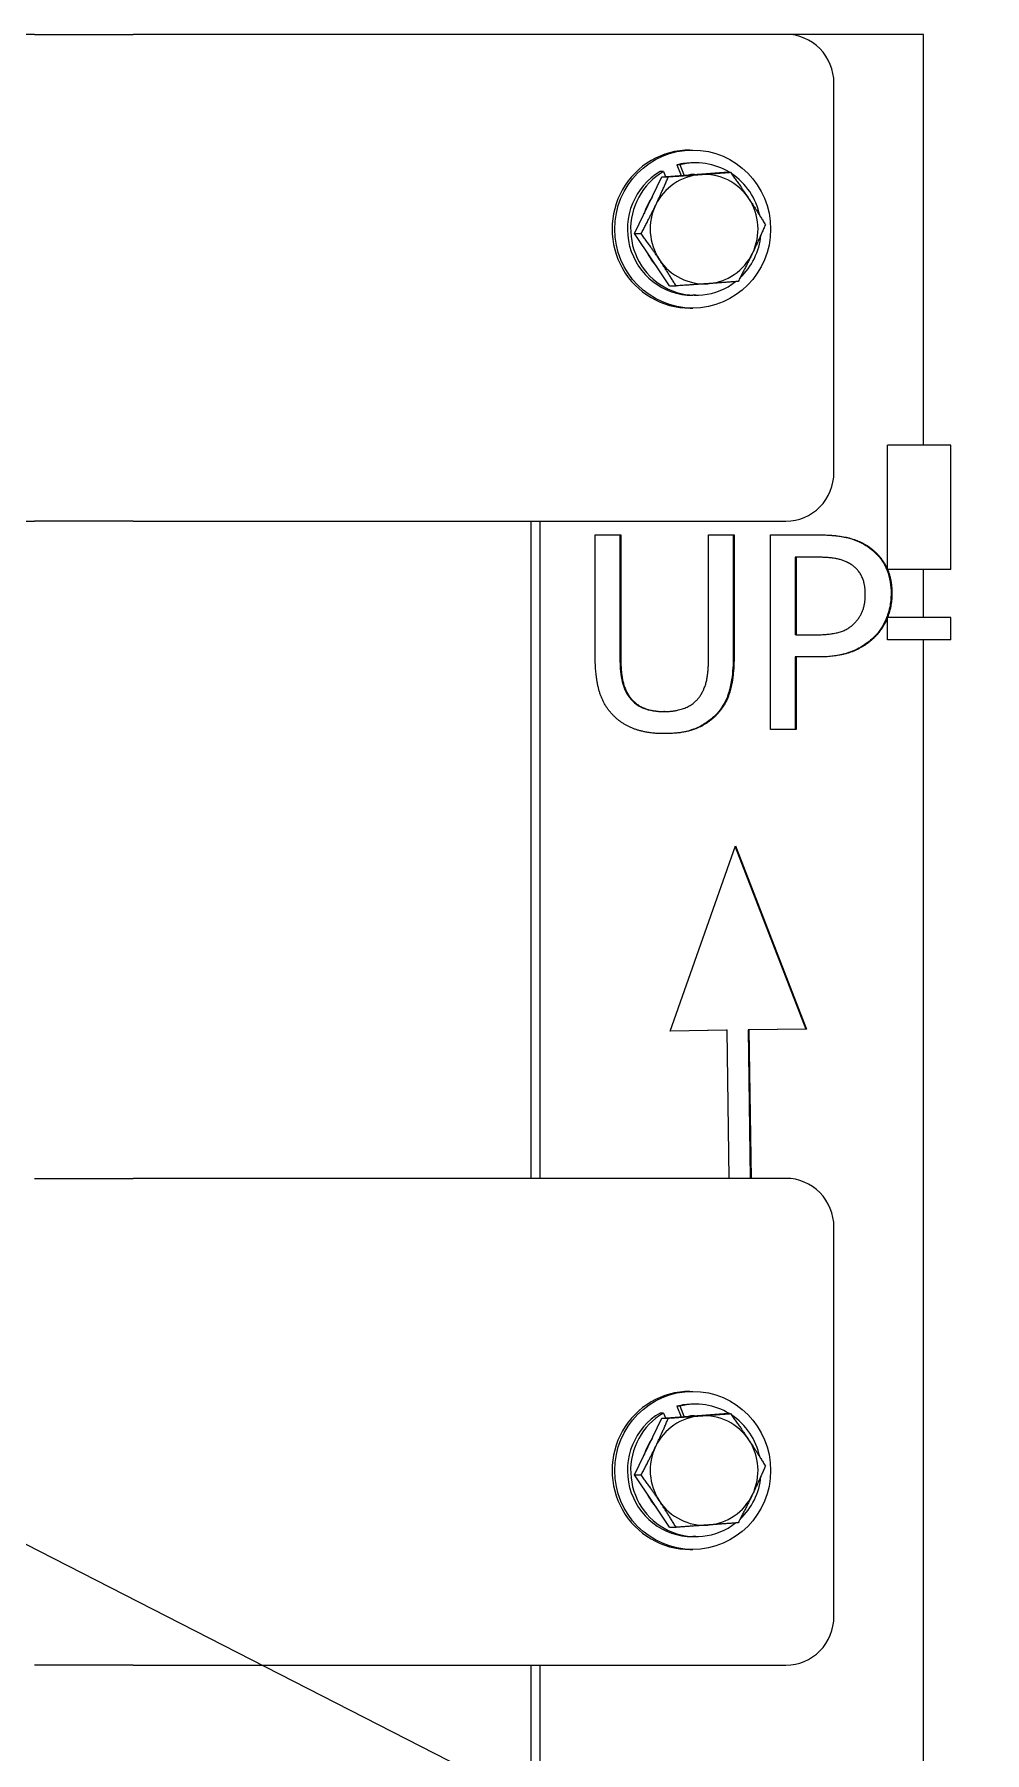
# Model space of a CAD drawing. Header units: inches. Extents: x 14 to 368, y 5 to 236.
# Drawn here: x 176.79 to 181.66, y 96.99 to 105.82 of the extents above; entities that cross this region are included whole.
import ezdxf

# ---------------------------------------------------------------- set-up
doc = ezdxf.new("R2010")
doc.units = ezdxf.units.IN
doc.header["$LTSCALE"] = 11
doc.header["$MEASUREMENT"] = 0
doc.layers.add('Symbol (ANSI)', color=7, linetype='Continuous', lineweight=25)
doc.layers.add('Visible (ANSI)', color=7, linetype='Continuous', lineweight=50)
doc.styles.add('MEMCOR Medium', font='arial.ttf')
doc.dimstyles.new('Default (ANSI)$7', dxfattribs={"dimscale": 11, "dimtxt": 0.15, "dimasz": 0.098425, "dimexe": 0.125, "dimexo": 0.0625, "dimgap": 0.031496, "dimtad": 0, "dimtih": 1, "dimtoh": 1, "dimdec": 4, "dimrnd": 1e-08, "dimzin": 3, "dimdsep": 46, "dimlunit": 5, "dimtxsty": 'MEMCOR Medium', "dimcen": 0.09, "dimdle": 0.393701, "dimclrd": 256, "dimclre": 256, "dimclrt": 256, "dimadec": 0, "dimazin": 1, "dimtfac": 0.8, "dimtofl": 0, "dimtmove": 0, "dimatfit": 3, "dimfxl": 1, "dimfrac": 1, "dimtolj": 1, "dimtzin": 4, "dimlwd": -1, "dimlwe": -1, "dimarcsym": 0})

msp = doc.modelspace()

# ---------------------------------------------------------------- linework, layer by layer
at = {"layer": 'Visible (ANSI)', "linetype": 'Continuous', "lineweight": 18}
for p, q in [((176.787702, 105.81876), (176.53012, 105.81876)), ((176.787702, 105.81876), (177.294527, 105.81876)), ((180.6447, 105.81876), (177.294527, 105.81876)), ((181.350747, 105.81876), (180.6447, 105.81876)), ((181.350747, 103.70876), (181.350747, 105.81876)), ((180.890902, 103.56876), (180.890902, 105.56876)), ((180.152296, 105.22476), (180.166188, 105.22476)), ((180.015927, 105.113695), (179.999604, 105.113695)), ((180.007939, 105.087602), (180.167311, 105.099058)), ((180.015927, 105.113695), (180.025745, 105.088882)), ((180.085502, 105.148741), (180.106879, 105.094714)), ((180.101824, 105.148741), (180.085502, 105.148741)), ((180.122751, 105.095855), (180.101824, 105.148741)), ((180.182511, 105.15876), (180.166188, 105.15876)), ((180.167311, 105.099058), (180.326683, 105.110515)), ((180.326683, 105.110515), (180.36018, 105.110515)), ((179.938024, 104.941724), (180.007939, 105.087602)), ((180.007939, 105.087602), (180.041436, 105.087602)), ((179.868109, 104.795847), (179.938024, 104.941724)), ((179.868109, 104.795847), (179.901606, 104.795847)), ((179.957566, 104.661426), (179.868109, 104.795847)), ((180.047023, 104.527005), (179.957566, 104.661426)), ((180.047023, 104.527005), (180.08052, 104.527005)), ((180.182511, 104.47876), (180.166188, 104.47876)), ((180.152296, 104.41276), (180.166188, 104.41276)), ((181.491335, 103.70876), (181.166095, 103.70876)), ((181.166095, 103.071161), (181.166095, 103.70876)), ((181.491335, 103.071161), (181.491335, 103.70876)), ((176.568298, 103.31876), (176.787702, 103.31876)), ((177.294527, 103.31876), (176.787702, 103.31876)), ((177.294527, 103.31876), (180.6447, 103.31876)), ((179.337719, 99.94376), (179.337719, 103.31876)), ((179.381131, 103.31876), (179.381131, 99.94376)), ((179.665878, 102.624603), (179.665878, 103.24859)), ((179.665878, 103.24859), (179.79676, 103.24859)), ((179.792418, 103.24859), (179.792418, 102.624603)), ((179.79676, 103.24859), (179.79676, 102.624603)), ((180.247664, 102.621362), (180.247664, 103.24859)), ((180.247664, 103.24859), (180.378546, 103.24859)), ((180.374205, 103.24859), (180.374205, 102.624603)), ((180.378546, 103.24859), (180.378546, 102.624603)), ((180.566091, 102.24859), (180.566091, 103.24859)), ((180.566091, 103.24859), (180.81349, 103.24859)), ((180.696973, 103.133517), (180.692632, 103.133517)), ((180.692632, 103.133517), (180.692632, 102.734814)), ((180.696973, 103.133517), (180.696973, 102.734814)), ((180.805509, 103.133517), (180.696973, 103.133517)), ((181.491335, 103.071161), (181.166095, 103.071161)), ((181.350747, 102.824628), (181.350747, 103.071161)), ((181.491335, 102.824628), (181.166095, 102.824628)), ((181.166095, 102.70876), (181.166095, 102.824628)), ((181.491335, 102.70876), (181.491335, 102.824628)), ((180.696973, 102.734814), (180.692632, 102.734814)), ((180.696973, 102.734814), (180.786356, 102.734814)), ((181.491335, 102.70876), (181.166095, 102.70876)), ((181.350747, 94.82876), (181.350747, 102.70876)), ((180.696973, 102.621362), (180.692632, 102.621362)), ((180.692632, 102.621362), (180.692632, 102.24859)), ((180.807903, 102.621362), (180.696973, 102.621362)), ((180.696973, 102.621362), (180.696973, 102.24859)), ((180.021813, 102.340973), (180.017472, 102.340973)), ((180.696973, 102.24859), (180.566091, 102.24859)), ((180.051381, 100.699217), (180.386503, 101.65142)), ((180.384435, 101.645543), (180.746006, 100.710493)), ((180.386503, 101.65142), (180.750347, 100.710493)), ((180.343054, 100.704718), (180.051381, 100.699217)), ((180.338713, 100.704718), (180.05141, 100.699299)), ((180.343054, 100.704718), (180.338713, 100.704718)), ((180.353084, 99.94376), (180.343054, 100.704718)), ((180.746006, 100.710493), (180.450282, 100.7063)), ((180.450282, 100.7063), (180.461641, 99.94376)), ((180.454623, 100.7063), (180.450282, 100.7063)), ((180.750347, 100.710493), (180.454623, 100.7063)), ((180.454623, 100.7063), (180.465982, 99.94376)), ((180.750347, 100.710493), (180.746006, 100.710493)), ((176.787702, 99.94376), (177.294527, 99.94376)), ((180.6447, 99.94376), (177.294527, 99.94376)), ((180.890902, 97.69376), (180.890902, 99.69376)), ((180.152296, 98.84976), (180.166188, 98.84976)), ((180.085502, 98.773741), (180.106879, 98.719714)), ((180.101824, 98.773741), (180.085502, 98.773741)), ((180.122751, 98.720855), (180.101824, 98.773741)), ((180.182511, 98.78376), (180.166188, 98.78376)), ((179.938024, 98.566724), (180.007939, 98.712602)), ((180.015927, 98.738695), (179.999604, 98.738695)), ((180.007939, 98.712602), (180.167311, 98.724058)), ((180.007939, 98.712602), (180.041436, 98.712602)), ((180.015927, 98.738695), (180.025745, 98.713882)), ((180.167311, 98.724058), (180.326683, 98.735515)), ((180.326683, 98.735515), (180.36018, 98.735515)), ((179.868109, 98.420847), (179.938024, 98.566724)), ((179.868109, 98.420847), (179.901606, 98.420847)), ((179.957566, 98.286426), (179.868109, 98.420847)), ((180.047023, 98.152005), (179.957566, 98.286426)), ((180.047023, 98.152005), (180.08052, 98.152005)), ((180.152296, 98.03776), (180.166188, 98.03776)), ((180.182511, 98.10376), (180.166188, 98.10376)), ((177.294527, 97.44376), (176.787702, 97.44376)), ((177.294527, 97.44376), (180.6447, 97.44376)), ((179.337719, 94.81876), (179.337719, 97.44376)), ((179.381131, 97.44376), (179.381131, 94.81876))]:
    msp.add_line(p, q, dxfattribs=at)
msp.add_circle((190.518842, 89.06876), 9.5, dxfattribs=at)
for centre, major_axis, start_param, end_param in [((180.6447, 105.56876), (0, 0.25), 4.71238898, 6.28318531), ((180.152296, 104.81876), (0, -0.406), 3.14159265, 6.28318531), ((180.166188, 104.81876), (0, -0.34), 3.66232082, 6.28318531), ((180.182511, 104.81876), (0, -0.34), 3.66232082, 6.93726265), ((180.224708, 104.81876), (0, 0.281), 0.07067541, 1.11787296), ((180.166188, 104.81876), (0, 0.34), 0, 0.24336941), ((180.182511, 104.81876), (0, 0.34), 5.74395267, 6.52655472), ((180.182511, 104.81876), (0, 0.281), 0.02359732, 0.11775351), ((180.224708, 104.81876), (0, 0.281), 5.30666317, 6.35386072), ((180.182511, 104.81876), (0, -0.34), 1.77835293, 2.56499154), ((180.182511, 104.81876), (0, 0.281), 0.94969904, 1.28604688), ((180.224708, 104.81876), (0, -0.281), 4.25946562, 5.30666317), ((180.224708, 104.81876), (0, 0.281), 4.25946562, 5.30666317), ((180.182511, 104.81876), (0, -0.34), 0.74346934, 1.48072102), ((180.182511, 104.81876), (0, 0.281), 2.00365037, 2.32649066), ((180.224708, 104.81876), (0, -0.281), 5.30666317, 6.35386072), ((180.224708, 104.81876), (0, -0.281), 0.07067541, 1.11787296), ((180.6447, 103.56876), (0, -0.25), 0, 1.57079633), ((180.6447, 99.69376), (0, 0.25), 4.71238898, 6.28318531), ((180.152296, 98.44376), (0, -0.406), 3.14159265, 6.28318531), ((180.166188, 98.44376), (0, 0.34), 0, 0.24336941), ((180.182511, 98.44376), (0, 0.34), 5.74395267, 6.52655472), ((180.166188, 98.44376), (0, -0.34), 3.66232082, 6.28318531), ((180.182511, 98.44376), (0, -0.34), 3.66232082, 6.93726265), ((180.224708, 98.44376), (0, 0.281), 0.07067541, 1.11787296), ((180.182511, 98.44376), (0, 0.281), 0.02359732, 0.11775351), ((180.224708, 98.44376), (0, 0.281), 5.30666317, 6.35386072), ((180.182511, 98.44376), (0, -0.34), 1.77835293, 2.56499154), ((180.182511, 98.44376), (0, 0.281), 0.94969904, 1.28604688), ((180.224708, 98.44376), (0, -0.281), 4.25946562, 5.30666317), ((180.224708, 98.44376), (0, 0.281), 4.25946562, 5.30666317), ((180.182511, 98.44376), (0, -0.34), 0.74346934, 1.48072102), ((180.182511, 98.44376), (0, 0.281), 2.00365037, 2.32649066), ((180.224708, 98.44376), (0, -0.281), 0.07067541, 1.11787296), ((180.224708, 98.44376), (0, -0.281), 5.30666317, 6.35386072), ((180.6447, 97.69376), (0, -0.25), 0, 1.57079633)]:
    msp.add_ellipse(centre, major_axis=major_axis, ratio=0.98480775, start_param=start_param, end_param=end_param, dxfattribs=at)
for centre in [(180.166188, 104.81876), (180.166188, 98.44376)]:
    msp.add_ellipse(centre, major_axis=(0, 0.406), ratio=0.98480775, dxfattribs=at)
for points in [[(180.041436, 105.087602), (180.131202, 105.093741), (180.205166, 105.099058)], [(180.205166, 105.099058), (180.279131, 105.104375), (180.36018, 105.110515)], [(180.36018, 105.110515), (180.412478, 105.038479), (180.453995, 104.976094)], [(179.975879, 104.941724), (180.008327, 105.009426), (180.041436, 105.087602)], [(179.901606, 104.795847), (179.943432, 104.874022), (179.975879, 104.941724)], [(180.453995, 104.976094), (180.495512, 104.913709), (180.539094, 104.841673)], [(180.539094, 104.841673), (180.505984, 104.763497), (180.473537, 104.695795)], [(179.995421, 104.661426), (179.953904, 104.723811), (179.901606, 104.795847)], [(180.08052, 104.527005), (180.036938, 104.599041), (179.995421, 104.661426)], [(180.473537, 104.695795), (180.441089, 104.628093), (180.399264, 104.549918)], [(180.24425, 104.538461), (180.170285, 104.533144), (180.08052, 104.527005)], [(180.399264, 104.549918), (180.318215, 104.543778), (180.24425, 104.538461)], [(179.975879, 98.566724), (180.008327, 98.634426), (180.041436, 98.712602)], [(180.041436, 98.712602), (180.131202, 98.718741), (180.205166, 98.724058)], [(180.205166, 98.724058), (180.279131, 98.729375), (180.36018, 98.735515)], [(180.36018, 98.735515), (180.412478, 98.663479), (180.453995, 98.601094)], [(179.901606, 98.420847), (179.943432, 98.499022), (179.975879, 98.566724)], [(180.453995, 98.601094), (180.495512, 98.538709), (180.539094, 98.466673)], [(179.995421, 98.286426), (179.953904, 98.348811), (179.901606, 98.420847)], [(180.539094, 98.466673), (180.505984, 98.388497), (180.473537, 98.320795)], [(180.473537, 98.320795), (180.441089, 98.253093), (180.399264, 98.174918)], [(180.08052, 98.152005), (180.036938, 98.224041), (179.995421, 98.286426)], [(180.24425, 98.163461), (180.170285, 98.158144), (180.08052, 98.152005)], [(180.399264, 98.174918), (180.318215, 98.168778), (180.24425, 98.163461)]]:
    msp.add_rational_spline(points, [1, 1.0379548493, 1], degree=2, dxfattribs=at)
for points, knots in [([(180.809149, 103.24859), (180.84891, 103.24859), (180.909513, 103.246358), (181.000511, 103.223423), (181.035469, 103.208386), (181.066922, 103.186191)], [-0.725506634, -0.725506634, -0.725506634, -0.725506634, -0.296366495, -0.296366495, 0, 0, 0, 0]), ([(181.066922, 103.186191), (181.088505, 103.171264), (181.107733, 103.153676), (181.137459, 103.116846), (181.152771, 103.094286), (181.178841, 103.027857), (181.184237, 102.987266), (181.184237, 102.947131)], [-0.844477071, -0.844477071, -0.844477071, -0.844477071, -0.544529725, -0.544529725, -0.305823756, -0.305823756, 0, 0, 0, 0]), ([(181.184237, 102.947131), (181.184237, 102.923448), (181.181961, 102.899977), (181.171045, 102.847329), (181.162264, 102.824916), (181.141812, 102.778554), (181.122789, 102.74972), (181.098047, 102.725089)], [-0.48070155, -0.48070155, -0.48070155, -0.48070155, -0.387114958, -0.387114958, -0.268097881, -0.268097881, 0, 0, 0, 0]), ([(181.098047, 102.725089), (181.081087, 102.708137), (181.062576, 102.693163), (181.022103, 102.667084), (181.000531, 102.656318), (180.953202, 102.638261), (180.901022, 102.621362), (180.803562, 102.621362)], [-2.12199044, -2.12199044, -2.12199044, -2.12199044, -1.44284282, -1.44284282, -0.75409962, -0.75409962, 0, 0, 0, 0]), ([(179.792418, 102.624603), (179.792418, 102.558944), (179.798151, 102.522987), (179.807738, 102.475167), (179.818481, 102.447814), (179.834716, 102.42282)], [-0.371862003, -0.371862003, -0.371862003, -0.371862003, -0.228145318, -0.228145318, 0, 0, 0, 0]), ([(180.374205, 102.624603), (180.374205, 102.584656), (180.371933, 102.543519), (180.357702, 102.451075), (180.34568, 102.420356), (180.325743, 102.373976), (180.305797, 102.344874), (180.280034, 102.319903)], [-0.467674705, -0.467674705, -0.467674705, -0.467674705, -0.385613275, -0.385613275, -0.275578199, -0.275578199, 0, 0, 0, 0]), ([(179.834716, 102.42282), (179.843924, 102.408653), (179.854974, 102.396175), (179.884051, 102.372252), (179.900059, 102.36424), (179.944891, 102.345549), (179.981911, 102.340973), (180.017472, 102.340973)], [-0.454531198, -0.454531198, -0.454531198, -0.454531198, -0.37440362, -0.37440362, -0.275150152, -0.275150152, 0, 0, 0, 0]), ([(180.280034, 102.319903), (180.264517, 102.304414), (180.247586, 102.290726), (180.210714, 102.267223), (180.191196, 102.257682), (180.145333, 102.240965), (180.098944, 102.227767), (180.0197, 102.227524)], [-1.62181416, -1.62181416, -1.62181416, -1.62181416, -1.12295259, -1.12295259, -0.62367983, -0.62367983, -0.00576983, -0.00576983, -0.00576983, -0.00576983])]:
    msp.add_open_spline(points, degree=3, knots=knots, dxfattribs=at)
for points in [[(180.81349, 103.24859), (180.901277, 103.24859), (181.024178, 103.219417), (181.071264, 103.186191)], [(181.071264, 103.186191), (181.12633, 103.148104), (181.188579, 103.0306), (181.188579, 102.947131)], [(180.981083, 103.09543), (180.949958, 103.116499), (180.86696, 103.133517), (180.805509, 103.133517)], [(181.05211, 102.94308), (181.05211, 102.994943), (181.016996, 103.071119), (180.981083, 103.09543)], [(180.996246, 102.794781), (181.025774, 102.824765), (181.05211, 102.895268), (181.05211, 102.94308)], [(181.188579, 102.947131), (181.188579, 102.882302), (181.143089, 102.765608), (181.102388, 102.725089)], [(180.786356, 102.734814), (180.866162, 102.734814), (180.964323, 102.760746), (180.996246, 102.794781)], [(181.102388, 102.725089), (181.051312, 102.674036), (180.913248, 102.621362), (180.807903, 102.621362)], [(179.760049, 102.319903), (179.708175, 102.371767), (179.665878, 102.517634), (179.665878, 102.624603)], [(179.79676, 102.624603), (179.79676, 102.554911), (179.814317, 102.460908), (179.839057, 102.42282)], [(180.205367, 102.42282), (180.230107, 102.460908), (180.247664, 102.554101), (180.247664, 102.621362)], [(180.378546, 102.624603), (180.378546, 102.520065), (180.337047, 102.370956), (180.284375, 102.319903)], [(179.839057, 102.42282), (179.865393, 102.382302), (179.956372, 102.340973), (180.021813, 102.340973)], [(180.021813, 102.340973), (180.083264, 102.340973), (180.179031, 102.382302), (180.205367, 102.42282)], [(180.021813, 102.22752), (179.934824, 102.22752), (179.805538, 102.273712), (179.760049, 102.319903)], [(180.284375, 102.319903), (180.23729, 102.272901), (180.112792, 102.22752), (180.021813, 102.22752)]]:
    msp.add_open_spline(points, degree=2, dxfattribs=at)

# ---------------------------------------------------------------- leaders
at = {"layer": 'Symbol (ANSI)', "annotation_type": 0, "has_hookline": 1, "hookline_direction": 1, "text_width": 39.391782}
msp.add_leader([(189.125237, 91.725424), (170.026398, 101.503739), (168.943721, 101.503739)], dimstyle='Default (ANSI)$7', override={"dimtad": 0}, dxfattribs=at)

doc.saveas('drawing.dxf')
